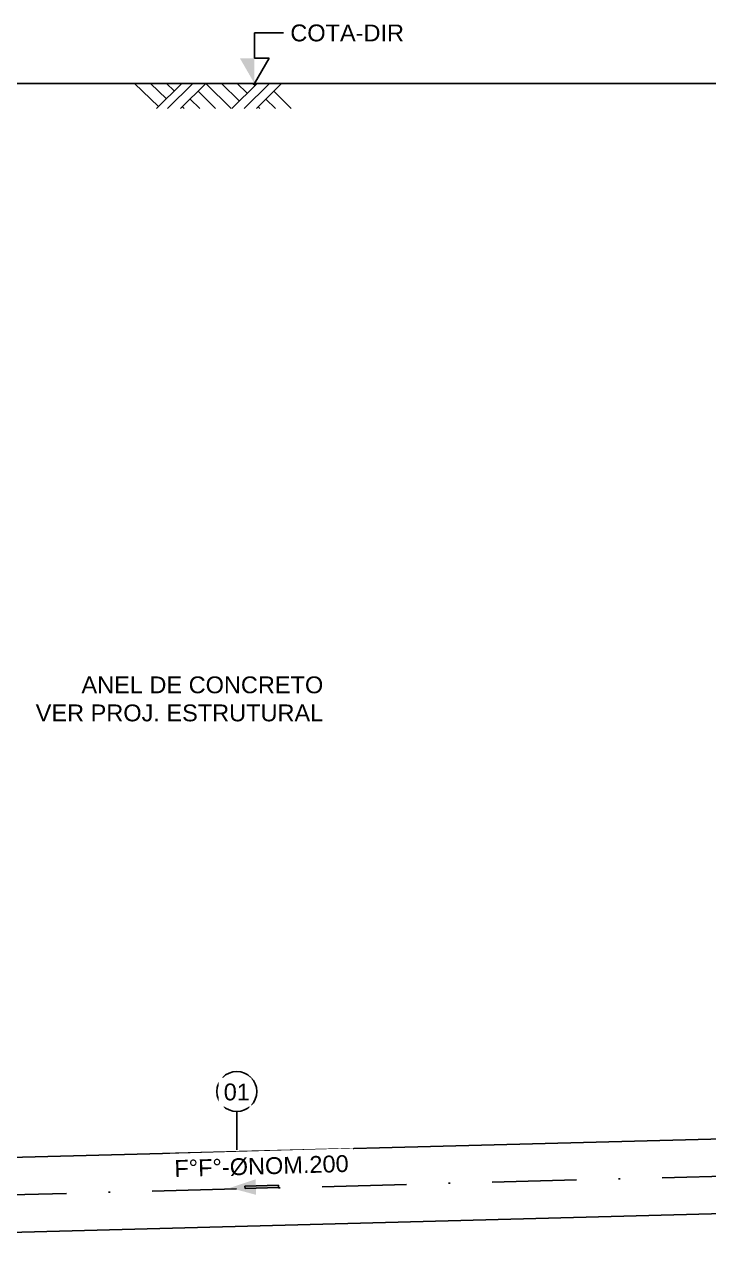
# Model space of a CAD drawing. Extents: x -160 to 364724, y -100 to 7353297.
# Drawn here: x 362087.7 to 362128.4, y 7349388.4 to 7349460.5 of the extents above; entities that cross this region are included whole.
import ezdxf
from ezdxf.enums import TextEntityAlignment as Align

# ---------------------------------------------------------------- set-up
doc = ezdxf.new("R2010")
doc.units = 0
doc.header["$LTSCALE"] = 5
doc.linetypes.add('HIDDEN', pattern=[0.375, 0.25, -0.125])
doc.linetypes.add('SGC_DASHDOT', pattern=[1, 0.5, -0.25, 0, -0.25])
for name, color, linetype in [('BOLA LM', 1, 'Continuous'), ('GER-SIMBOLOS', 1, 'Continuous'), ('SANC_COTAS', 1, 'Continuous'), ('SANC_TEXTO', 2, 'Continuous'), ('SGC-Eixos', 253, 'SGC_DASHDOT'), ('SGC-Tubos (Desenho Bifilar)', 3, 'Continuous'), ('TERRENO', 6, 'Continuous')]:
    doc.layers.add(name, color=color, linetype=linetype)
doc.styles.add('R-80', font='arial.ttf')
doc.styles.get("Standard").update_dxf_attribs({"font": 'arial.ttf'})

msp = doc.modelspace()

# ---------------------------------------------------------------- linework, layer by layer
at = {"layer": 'BOLA LM'}
msp.add_line((362100.359, 7349395.871), (362100.359, 7349393.59), dxfattribs=at)
msp.add_circle((362100.359, 7349397.058), 1.186, dxfattribs=at)
at = {"layer": 'GER-SIMBOLOS', "linetype": 'Continuous'}
for p, q in [((362101.406, 7349459.97), (362103.138, 7349459.97)), ((362101.406, 7349456.97), (362102.272, 7349458.47)), ((362102.272, 7349458.47), (362101.406, 7349458.47))]:
    msp.add_line(p, q, dxfattribs=at)
at = {"layer": 'GER-SIMBOLOS'}
for p, q in [((362101.406, 7349458.47), (362101.406, 7349459.97)), ((362095.709, 7349455.592), (362094.28, 7349456.97)), ((362096.175, 7349456.057), (362095.228, 7349456.97)), ((362095.587, 7349455.47), (362097.087, 7349456.97)), ((362096.64, 7349456.523), (362096.194, 7349456.97)), ((362096.253, 7349455.47), (362097.753, 7349456.97)), ((362097.024, 7349455.47), (362098.524, 7349456.97)), ((362099.088, 7349455.47), (362098.056, 7349456.502)), ((362100.024, 7349455.47), (362098.524, 7349456.97)), ((362100.49, 7349455.936), (362099.456, 7349456.97)), ((362100.072, 7349455.47), (362101.572, 7349456.97)), ((362100.956, 7349456.402), (362100.388, 7349456.97)), ((362100.791, 7349455.47), (362102.291, 7349456.97)), ((362101.422, 7349456.867), (362101.319, 7349456.97)), ((362101.52, 7349455.47), (362103.02, 7349456.97)), ((362103.588, 7349455.47), (362102.556, 7349456.502)), ((362098.157, 7349455.47), (362097.591, 7349456.036)), ((362102.657, 7349455.47), (362102.091, 7349456.036)), ((362097.225, 7349455.47), (362097.125, 7349455.571)), ((362101.725, 7349455.47), (362101.625, 7349455.571))]:
    msp.add_line(p, q, dxfattribs=at)
at = {"layer": 'GER-SIMBOLOS', "linetype": 'Continuous'}
msp.add_solid([(362101.406, 7349458.47), (362100.54, 7349458.47), (362101.406, 7349456.97)], dxfattribs=at)
at = {"layer": 'SGC-Tubos (Desenho Bifilar)'}
for p, q in [((362148.02, 7349394.75), (362074.692, 7349392.81)), ((362143.608, 7349390.186), (362074.692, 7349388.37))]:
    msp.add_line(p, q, dxfattribs=at)
at = {"layer": 'TERRENO'}
msp.add_line((362152.485, 7349456.97), (362058.218, 7349456.97), dxfattribs=at)

# ---------------------------------------------------------------- texts
at = {"layer": 'GER-SIMBOLOS', "color": 7, "linetype": 'Continuous'}
msp.add_attdef('COTA-DIR', text='', height=1, dxfattribs=at).set_placement((362103.538, 7349459.97), align=Align.MIDDLE_LEFT)

# ---------------------------------------------------------------- wipeouts: each hides what was drawn before it
msp.add_wipeout([(362088.068, 7349418.658), (362105.789, 7349418.658), (362105.789, 7349422.077), (362088.068, 7349422.077)]).dxf.layer = 'SANC_COTAS'

# ---------------------------------------------------------------- next in the draw order: texts
at = {"layer": 'SANC_COTAS', "color": 2, "insert": (362088.418, 7349421.727), "char_height": 1, "attachment_point": 1, "style": 'R-80'}
msp.add_mtext('\\pxqr;ANEL DE CONCRETO\\PVER PROJ. ESTRUTURAL', dxfattribs=at)

# ---------------------------------------------------------------- next in the draw order: wipeouts: each hides what was drawn before it
for points in [[(362099.29, 7349396.165), (362101.229, 7349396.165), (362101.229, 7349397.886), (362099.29, 7349397.886)], [(362096.442, 7349391.584), (362107.31, 7349391.903), (362107.258, 7349393.679), (362096.39, 7349393.36)]]:
    msp.add_wipeout(points).dxf.layer = 'SANC_TEXTO'

# ---------------------------------------------------------------- next in the draw order: hatches: boundary and pattern name
at = {"linetype": 'HIDDEN', "ltscale": 40}
for points in [[(362101.48, 7349391.843), (362099.951, 7349391.337), (362101.506, 7349390.918)], [(362100.84, 7349391.43), (362100.848, 7349391.299), (362102.84, 7349391.356), (362102.833, 7349391.487)]]:
    msp.add_hatch(color=256, dxfattribs=at).paths.add_polyline_path(points)

# ---------------------------------------------------------------- next in the draw order: linework, layer by layer
for p, q in [((362100.84, 7349391.43), (362102.833, 7349391.487)), ((362100.848, 7349391.299), (362100.84, 7349391.43)), ((362102.833, 7349391.487), (362102.84, 7349391.356)), ((362102.84, 7349391.356), (362100.848, 7349391.299))]:
    msp.add_line(p, q, dxfattribs=at)
at = {"layer": 'SGC-Eixos', "ltscale": 2}
msp.add_line((362150.818, 7349392.607), (362074.692, 7349390.59), dxfattribs=at)

# ---------------------------------------------------------------- next in the draw order: texts
at = {"layer": 'SANC_TEXTO', "style": 'R-80'}
msp.add_text('01', height=1, dxfattribs=at).set_placement((362100.359, 7349396.532), align=Align.CENTER)
msp.add_text('F°F°-ØNOM.200', height=1, rotation=1.68267, dxfattribs=at).set_placement((362096.666, 7349391.981))

doc.saveas('drawing.dxf')
